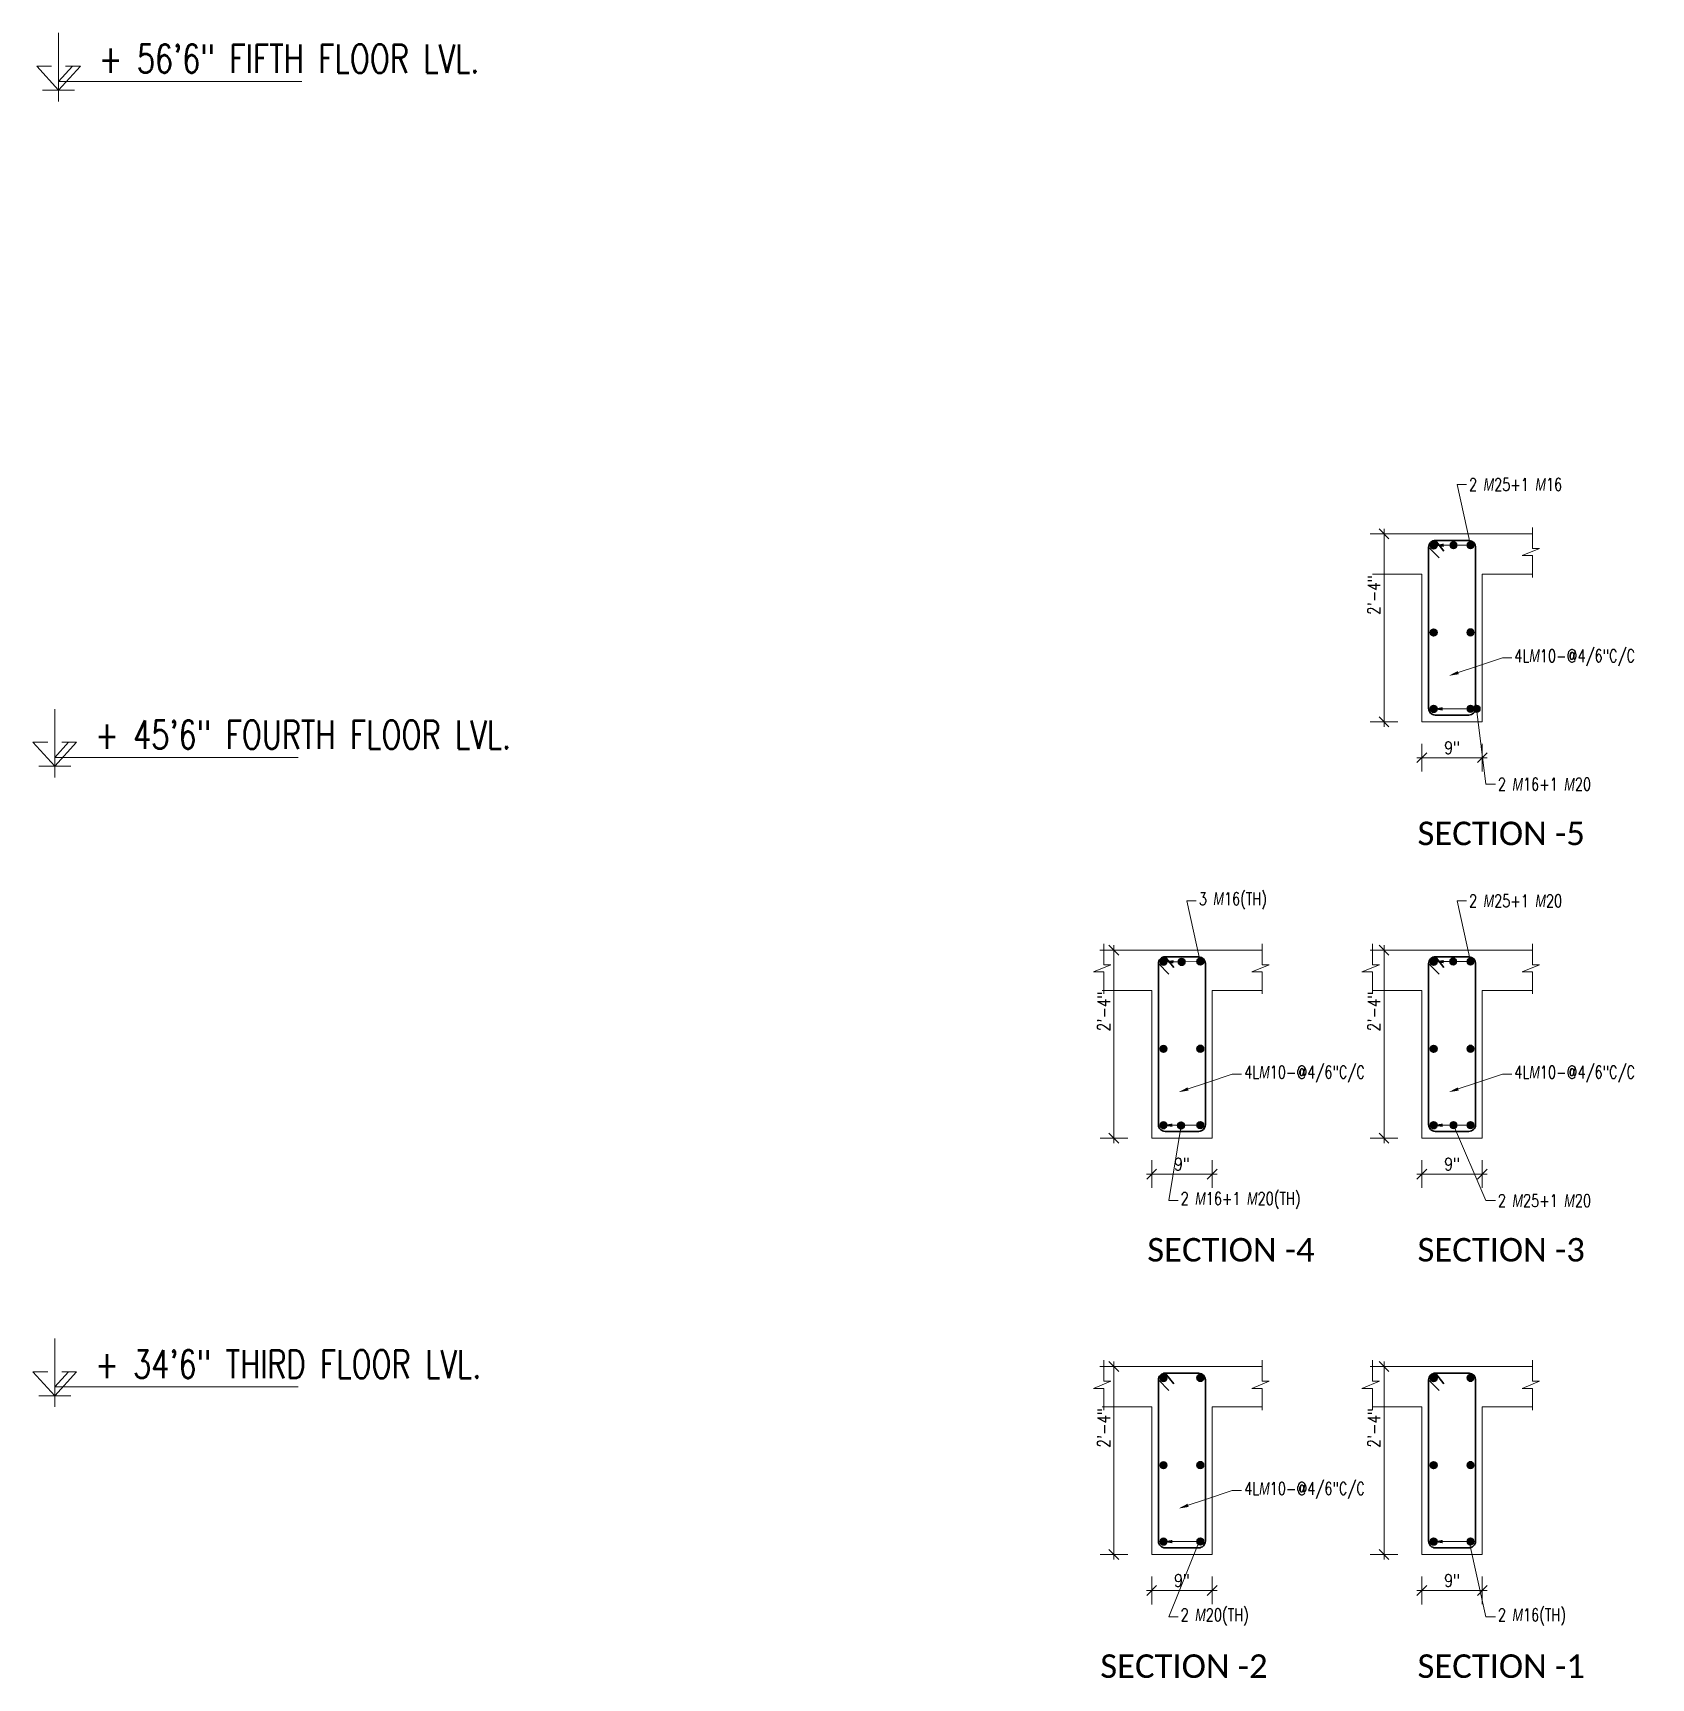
# Model space of a CAD drawing. Header units: inches. Extents: x 0 to 162649, y -36601 to -26324.
# Drawn here: x 160658.6 to 160899.6, y -34533.8 to -34288.7 of the extents above; entities that cross this region are included whole.
import ezdxf
from ezdxf import colors
from ezdxf.entities.mleader import LeaderData, LeaderLine
from ezdxf.math import Vec2, Vec3

# ---------------------------------------------------------------- set-up
doc = ezdxf.new("R2010")
doc.units = ezdxf.units.IN
doc.header["$MEASUREMENT"] = 0
for name, color, linetype, lineweight in [('Dim', 1, 'Continuous', 13), ('hatch', 252, 'Continuous', 0), ('OL_AR_Text', 140, 'Continuous', 5), ('Rein', 3, 'Continuous', 30), ('Stirrups', 191, 'Continuous', 25), ('Tag', 6, 'Continuous', 13), ('TEXT', 7, 'Continuous', 9)]:
    doc.layers.add(name, color=color, linetype=linetype, lineweight=lineweight)
doc.styles.add('1-8 Annotative Text', font='calibri.ttf', dxfattribs={"height": 0.125})
doc.styles.add('DIM', font='simplex.shx', dxfattribs={"width": 0.75})
doc.styles.add('rmtext', font='romans.shx', dxfattribs={"width": 0.8})
doc.styles.add('T', font='romans.shx', dxfattribs={"width": 0.75, "height": 3})
doc.dimstyles.new('DIM-24', dxfattribs={"dimscale": 24, "dimtxt": 0.078125, "dimasz": 0.0625, "dimexe": 0.0625, "dimexo": 0.015625, "dimgap": 0.015625, "dimtad": 1, "dimdec": 1, "dimzin": 3, "dimdsep": 46, "dimlunit": 4, "dimtxsty": 'rmtext', "dimblk": 'OBLIQUE', "dimcen": 0.09375, "dimdle": 0.03125, "dimclrd": 1, "dimclre": 1, "dimclrt": 2, "dimadec": 0, "dimazin": 0, "dimtfac": 0.75, "dimtdec": 1, "dimtix": 1, "dimtmove": 0, "dimatfit": 3, "dimfxl": 0.0625, "dimfxlon": 1, "dimfrac": 1, "dimtolj": 1, "dimtzin": 0, "dimlwd": -1, "dimlwe": 5, "dimarcsym": 0})

# ---------------------------------------------------------------- blocks, each defined once
blk = doc.blocks.new('LEVEL')
for p, q in [((0, 4.06), (0, -0.79)), ((0, 0), (-1.55, 1.71)), ((-1.55, 1.71), (-0.5, 1.71)), ((0, 0), (1.55, 1.71)), ((0, 0.63), (0.98, 1.71)), ((1.55, 1.71), (0.5, 1.71)), ((-1.13, 0), (1.13, 0)), ((0, 0.63), (17.25, 0.63))]:
    blk.add_line(p, q)
at = {"color": 2, "style": 'T'}
blk.add_attdef('LEV', (2.86, 1.24), '', height=2, dxfattribs=at)
blk = doc.blocks.new('_Oblique')
for p, q in [((-0.49, -0.49), (0.49, 0.49)), ((0, -1.37), (0, 1.38))]:
    blk.add_line(p, q)
blk = doc.blocks.new('*D521')
at = {"layer": 'Defpoints', "color": 0, "transparency": 16777216}
for p in [(160825.24, -34453.34), (160834.24, -34453.34), (160834.24, -34458.69)]:
    blk.add_point(p, dxfattribs=at)
at = {"layer": 'Dim', "color": 1, "lineweight": 5, "transparency": 16777216}
for p, q in [((160825.24, -34457.19), (160825.24, -34460.19)), ((160834.24, -34457.19), (160834.24, -34460.19))]:
    blk.add_line(p, q, dxfattribs=at)
at = {"layer": 'Dim', "color": 1, "transparency": 16777216}
blk.add_line((160824.49, -34458.69), (160834.99, -34458.69), dxfattribs=at)
at = {"layer": 'Dim', "color": 1, "transparency": 16777216, "xscale": 1.5, "yscale": 1.5, "zscale": 1.5, "rotation": 180}
blk.add_blockref('_Oblique', (160825.24, -34458.69), dxfattribs=at)
at = {"layer": 'Dim', "color": 1, "transparency": 16777216, "xscale": 1.5, "yscale": 1.5, "zscale": 1.5}
blk.add_blockref('_Oblique', (160834.24, -34458.69), dxfattribs=at)
at = {"layer": 'Dim', "color": 2, "transparency": 16777216, "insert": (160829.74, -34457.2), "char_height": 1.875, "attachment_point": 5, "style": 'rmtext'}
blk.add_mtext('\\A1;9"', dxfattribs=at)
blk = doc.blocks.new('*D522')
at = {"layer": 'Defpoints', "color": 0, "transparency": 16777216}
for p in [(160819.61, -34425.34), (160825.24, -34425.34), (160825.24, -34453.34)]:
    blk.add_point(p, dxfattribs=at)
at = {"layer": 'Dim', "color": 1, "lineweight": 5, "transparency": 16777216}
for p, q in [((160821.11, -34425.34), (160818.11, -34425.34)), ((160821.11, -34453.34), (160818.11, -34453.34))]:
    blk.add_line(p, q, dxfattribs=at)
at = {"layer": 'Dim', "color": 1, "transparency": 16777216}
blk.add_line((160819.61, -34454.09), (160819.61, -34424.59), dxfattribs=at)
at = {"layer": 'Dim', "color": 1, "transparency": 16777216, "xscale": 1.5, "yscale": 1.5, "zscale": 1.5}
for p, rotation in [((160819.61, -34425.34), 90), ((160819.61, -34453.34), 270)]:
    blk.add_blockref('_Oblique', p, dxfattribs=dict(at, rotation=rotation))
at = {"layer": 'Dim', "color": 2, "transparency": 16777216, "insert": (160818.11, -34434.47), "char_height": 1.875, "attachment_point": 5, "rotation": 90, "style": 'rmtext'}
blk.add_mtext('\\A1;2\'-4"', dxfattribs=at)
blk = doc.blocks.new('*D523')
at = {"layer": 'Defpoints', "color": 0, "transparency": 16777216}
for p in [(160865.47, -34453.34), (160874.47, -34453.34), (160874.47, -34458.69)]:
    blk.add_point(p, dxfattribs=at)
at = {"layer": 'Dim', "color": 1, "lineweight": 5, "transparency": 16777216}
for p, q in [((160865.47, -34457.19), (160865.47, -34460.19)), ((160874.47, -34457.19), (160874.47, -34460.19))]:
    blk.add_line(p, q, dxfattribs=at)
at = {"layer": 'Dim', "color": 1, "transparency": 16777216}
blk.add_line((160864.72, -34458.69), (160875.22, -34458.69), dxfattribs=at)
at = {"layer": 'Dim', "color": 1, "transparency": 16777216, "xscale": 1.5, "yscale": 1.5, "zscale": 1.5, "rotation": 180}
blk.add_blockref('_Oblique', (160865.47, -34458.69), dxfattribs=at)
at = {"layer": 'Dim', "color": 1, "transparency": 16777216, "xscale": 1.5, "yscale": 1.5, "zscale": 1.5}
blk.add_blockref('_Oblique', (160874.47, -34458.69), dxfattribs=at)
at = {"layer": 'Dim', "color": 2, "transparency": 16777216, "insert": (160869.97, -34457.2), "char_height": 1.875, "attachment_point": 5, "style": 'rmtext'}
blk.add_mtext('\\A1;9"', dxfattribs=at)
blk = doc.blocks.new('*D524')
at = {"layer": 'Defpoints', "color": 0, "transparency": 16777216}
for p in [(160859.84, -34425.34), (160865.47, -34425.34), (160865.47, -34453.34)]:
    blk.add_point(p, dxfattribs=at)
at = {"layer": 'Dim', "color": 1, "lineweight": 5, "transparency": 16777216}
for p, q in [((160861.34, -34425.34), (160858.34, -34425.34)), ((160861.34, -34453.34), (160858.34, -34453.34))]:
    blk.add_line(p, q, dxfattribs=at)
at = {"layer": 'Dim', "color": 1, "transparency": 16777216}
blk.add_line((160859.84, -34454.09), (160859.84, -34424.59), dxfattribs=at)
at = {"layer": 'Dim', "color": 1, "transparency": 16777216, "xscale": 1.5, "yscale": 1.5, "zscale": 1.5}
for p, rotation in [((160859.84, -34425.34), 90), ((160859.84, -34453.34), 270)]:
    blk.add_blockref('_Oblique', p, dxfattribs=dict(at, rotation=rotation))
at = {"layer": 'Dim', "color": 2, "transparency": 16777216, "insert": (160858.35, -34434.47), "char_height": 1.875, "attachment_point": 5, "rotation": 90, "style": 'rmtext'}
blk.add_mtext('\\A1;2\'-4"', dxfattribs=at)
blk = doc.blocks.new('*D525')
at = {"layer": 'Defpoints', "color": 0, "transparency": 16777216}
for p in [(160825.24, -34515.35), (160834.24, -34515.35), (160834.24, -34520.7)]:
    blk.add_point(p, dxfattribs=at)
at = {"layer": 'Dim', "color": 1, "transparency": 16777216}
blk.add_line((160824.49, -34520.7), (160834.99, -34520.7), dxfattribs=at)
at = {"layer": 'Dim', "color": 1, "lineweight": 5, "transparency": 16777216}
for p, q in [((160825.24, -34519.2), (160825.24, -34522.2)), ((160834.24, -34519.2), (160834.24, -34522.2))]:
    blk.add_line(p, q, dxfattribs=at)
at = {"layer": 'Dim', "color": 1, "transparency": 16777216, "xscale": 1.5, "yscale": 1.5, "zscale": 1.5, "rotation": 180}
blk.add_blockref('_Oblique', (160825.24, -34520.7), dxfattribs=at)
at = {"layer": 'Dim', "color": 1, "transparency": 16777216, "xscale": 1.5, "yscale": 1.5, "zscale": 1.5}
blk.add_blockref('_Oblique', (160834.24, -34520.7), dxfattribs=at)
at = {"layer": 'Dim', "color": 2, "transparency": 16777216, "insert": (160829.74, -34519.21), "char_height": 1.875, "attachment_point": 5, "style": 'rmtext'}
blk.add_mtext('\\A1;9"', dxfattribs=at)
blk = doc.blocks.new('*D526')
at = {"layer": 'Defpoints', "color": 0, "transparency": 16777216}
for p in [(160819.61, -34487.35), (160825.24, -34487.35), (160825.24, -34515.35)]:
    blk.add_point(p, dxfattribs=at)
at = {"layer": 'Dim', "color": 1, "transparency": 16777216}
blk.add_line((160819.61, -34516.1), (160819.61, -34486.6), dxfattribs=at)
at = {"layer": 'Dim', "color": 1, "lineweight": 5, "transparency": 16777216}
for p, q in [((160821.11, -34487.35), (160818.11, -34487.35)), ((160821.11, -34515.35), (160818.11, -34515.35))]:
    blk.add_line(p, q, dxfattribs=at)
at = {"layer": 'Dim', "color": 1, "transparency": 16777216, "xscale": 1.5, "yscale": 1.5, "zscale": 1.5}
for p, rotation in [((160819.61, -34487.35), 90), ((160819.61, -34515.35), 270)]:
    blk.add_blockref('_Oblique', p, dxfattribs=dict(at, rotation=rotation))
at = {"layer": 'Dim', "color": 2, "transparency": 16777216, "insert": (160818.11, -34496.48), "char_height": 1.875, "attachment_point": 5, "rotation": 90, "style": 'rmtext'}
blk.add_mtext('\\A1;2\'-4"', dxfattribs=at)
blk = doc.blocks.new('*D527')
at = {"layer": 'Defpoints', "color": 0, "transparency": 16777216}
for p in [(160865.47, -34515.35), (160874.47, -34515.35), (160874.47, -34520.7)]:
    blk.add_point(p, dxfattribs=at)
at = {"layer": 'Dim', "color": 1, "transparency": 16777216}
blk.add_line((160864.72, -34520.7), (160875.22, -34520.7), dxfattribs=at)
at = {"layer": 'Dim', "color": 1, "lineweight": 5, "transparency": 16777216}
for p, q in [((160865.47, -34519.2), (160865.47, -34522.2)), ((160874.47, -34519.2), (160874.47, -34522.2))]:
    blk.add_line(p, q, dxfattribs=at)
at = {"layer": 'Dim', "color": 1, "transparency": 16777216, "xscale": 1.5, "yscale": 1.5, "zscale": 1.5, "rotation": 180}
blk.add_blockref('_Oblique', (160865.47, -34520.7), dxfattribs=at)
at = {"layer": 'Dim', "color": 1, "transparency": 16777216, "xscale": 1.5, "yscale": 1.5, "zscale": 1.5}
blk.add_blockref('_Oblique', (160874.47, -34520.7), dxfattribs=at)
at = {"layer": 'Dim', "color": 2, "transparency": 16777216, "insert": (160869.97, -34519.21), "char_height": 1.875, "attachment_point": 5, "style": 'rmtext'}
blk.add_mtext('\\A1;9"', dxfattribs=at)
blk = doc.blocks.new('*D528')
at = {"layer": 'Defpoints', "color": 0, "transparency": 16777216}
for p in [(160859.84, -34487.35), (160865.47, -34487.35), (160865.47, -34515.35)]:
    blk.add_point(p, dxfattribs=at)
at = {"layer": 'Dim', "color": 1, "transparency": 16777216}
blk.add_line((160859.84, -34516.1), (160859.84, -34486.6), dxfattribs=at)
at = {"layer": 'Dim', "color": 1, "lineweight": 5, "transparency": 16777216}
for p, q in [((160861.34, -34487.35), (160858.34, -34487.35)), ((160861.34, -34515.35), (160858.34, -34515.35))]:
    blk.add_line(p, q, dxfattribs=at)
at = {"layer": 'Dim', "color": 1, "transparency": 16777216, "xscale": 1.5, "yscale": 1.5, "zscale": 1.5}
for p, rotation in [((160859.84, -34487.35), 90), ((160859.84, -34515.35), 270)]:
    blk.add_blockref('_Oblique', p, dxfattribs=dict(at, rotation=rotation))
at = {"layer": 'Dim', "color": 2, "transparency": 16777216, "insert": (160858.35, -34496.48), "char_height": 1.875, "attachment_point": 5, "rotation": 90, "style": 'rmtext'}
blk.add_mtext('\\A1;2\'-4"', dxfattribs=at)
blk = doc.blocks.new('*D529')
at = {"layer": 'Defpoints', "color": 0, "transparency": 16777216}
for p in [(160865.47, -34391.33), (160874.47, -34391.33), (160874.47, -34396.68)]:
    blk.add_point(p, dxfattribs=at)
at = {"layer": 'Dim', "color": 1, "lineweight": 5, "transparency": 16777216}
for p, q in [((160865.47, -34395.18), (160865.47, -34398.18)), ((160874.47, -34395.18), (160874.47, -34398.18))]:
    blk.add_line(p, q, dxfattribs=at)
at = {"layer": 'Dim', "color": 1, "transparency": 16777216}
blk.add_line((160864.72, -34396.68), (160875.22, -34396.68), dxfattribs=at)
at = {"layer": 'Dim', "color": 1, "transparency": 16777216, "xscale": 1.5, "yscale": 1.5, "zscale": 1.5, "rotation": 180}
blk.add_blockref('_Oblique', (160865.47, -34396.68), dxfattribs=at)
at = {"layer": 'Dim', "color": 1, "transparency": 16777216, "xscale": 1.5, "yscale": 1.5, "zscale": 1.5}
blk.add_blockref('_Oblique', (160874.47, -34396.68), dxfattribs=at)
at = {"layer": 'Dim', "color": 2, "transparency": 16777216, "insert": (160869.97, -34395.19), "char_height": 1.875, "attachment_point": 5, "style": 'rmtext'}
blk.add_mtext('\\A1;9"', dxfattribs=at)
blk = doc.blocks.new('*D530')
at = {"layer": 'Defpoints', "color": 0, "transparency": 16777216}
for p in [(160859.84, -34363.33), (160865.47, -34363.33), (160865.47, -34391.33)]:
    blk.add_point(p, dxfattribs=at)
at = {"layer": 'Dim', "color": 1, "lineweight": 5, "transparency": 16777216}
for p, q in [((160861.34, -34363.33), (160858.34, -34363.33)), ((160861.34, -34391.33), (160858.34, -34391.33))]:
    blk.add_line(p, q, dxfattribs=at)
at = {"layer": 'Dim', "color": 1, "transparency": 16777216}
blk.add_line((160859.84, -34392.08), (160859.84, -34362.58), dxfattribs=at)
at = {"layer": 'Dim', "color": 1, "transparency": 16777216, "xscale": 1.5, "yscale": 1.5, "zscale": 1.5}
for p, rotation in [((160859.84, -34363.33), 90), ((160859.84, -34391.33), 270)]:
    blk.add_blockref('_Oblique', p, dxfattribs=dict(at, rotation=rotation))
at = {"layer": 'Dim', "color": 2, "transparency": 16777216, "insert": (160858.35, -34372.46), "char_height": 1.875, "attachment_point": 5, "rotation": 90, "style": 'rmtext'}
blk.add_mtext('\\A1;2\'-4"', dxfattribs=at)

msp = doc.modelspace()

# ---------------------------------------------------------------- hatches: boundary and pattern name
at = {"layer": 'Rein'}
h = msp.add_hatch(color=256, dxfattribs=at)
h.dxf.hatch_style = 1
h.paths.add_polyline_path([(160867.73, -34365.05, 1), (160866.73, -34365.05, 1)])
h = msp.add_hatch(color=256, dxfattribs=at)
h.dxf.hatch_style = 1
h.paths.add_polyline_path([(160870.68, -34365.03, 1), (160869.68, -34365.03, 1)])
h = msp.add_hatch(color=256, dxfattribs=at)
h.dxf.hatch_style = 1
h.paths.add_polyline_path([(160873.22, -34365.03, 1), (160872.22, -34365.03, 1)])
h = msp.add_hatch(color=256, dxfattribs=at)
h.dxf.hatch_style = 1
h.paths.add_polyline_path([(160867.73, -34378.04, 1), (160866.73, -34378.04, 1)])
h = msp.add_hatch(color=256, dxfattribs=at)
h.dxf.hatch_style = 1
h.paths.add_polyline_path([(160873.22, -34378.01, 1), (160872.22, -34378.01, 1)])
h = msp.add_hatch(color=256, dxfattribs=at)
h.dxf.hatch_style = 1
h.paths.add_polyline_path([(160867.73, -34389.41, 1), (160866.73, -34389.41, 1)])
h = msp.add_hatch(color=256, dxfattribs=at)
h.dxf.hatch_style = 1
h.paths.add_polyline_path([(160873.22, -34389.39, 1), (160872.22, -34389.39, 1)])
h = msp.add_hatch(color=256, dxfattribs=at)
h.dxf.hatch_style = 1
h.paths.add_polyline_path([(160874.13, -34389.39, 1), (160873.13, -34389.39, 1)])
h = msp.add_hatch(color=256, dxfattribs=at)
h.dxf.hatch_style = 1
h.paths.add_polyline_path([(160827.49, -34427.06, 1), (160826.49, -34427.06, 1)])
h = msp.add_hatch(color=256, dxfattribs=at)
h.dxf.hatch_style = 1
h.paths.add_polyline_path([(160830.2, -34427.09, 1), (160829.2, -34427.09, 1)])
h = msp.add_hatch(color=256, dxfattribs=at)
h.dxf.hatch_style = 1
h.paths.add_polyline_path([(160832.98, -34427.04, 1), (160831.98, -34427.04, 1)])
h = msp.add_hatch(color=256, dxfattribs=at)
h.dxf.hatch_style = 1
h.paths.add_polyline_path([(160867.73, -34427.06, 1), (160866.73, -34427.06, 1)])
h = msp.add_hatch(color=256, dxfattribs=at)
h.dxf.hatch_style = 1
h.paths.add_polyline_path([(160870.64, -34427.04, 1), (160869.64, -34427.04, 1)])
h = msp.add_hatch(color=256, dxfattribs=at)
h.dxf.hatch_style = 1
h.paths.add_polyline_path([(160873.22, -34427.04, 1), (160872.22, -34427.04, 1)])
h = msp.add_hatch(color=256, dxfattribs=at)
h.dxf.hatch_style = 1
h.paths.add_polyline_path([(160827.49, -34440.04, 1), (160826.49, -34440.04, 1)])
h = msp.add_hatch(color=256, dxfattribs=at)
h.dxf.hatch_style = 1
h.paths.add_polyline_path([(160832.98, -34440.02, 1), (160831.98, -34440.02, 1)])
h = msp.add_hatch(color=256, dxfattribs=at)
h.dxf.hatch_style = 1
h.paths.add_polyline_path([(160867.73, -34440.04, 1), (160866.73, -34440.04, 1)])
h = msp.add_hatch(color=256, dxfattribs=at)
h.dxf.hatch_style = 1
h.paths.add_polyline_path([(160873.22, -34440.02, 1), (160872.22, -34440.02, 1)])
h = msp.add_hatch(color=256, dxfattribs=at)
h.dxf.hatch_style = 1
h.paths.add_polyline_path([(160827.49, -34451.42, 1), (160826.49, -34451.42, 1)])
h = msp.add_hatch(color=256, dxfattribs=at)
h.dxf.hatch_style = 1
h.paths.add_polyline_path([(160830.11, -34451.45, 1), (160829.11, -34451.45, 1)])
h = msp.add_hatch(color=256, dxfattribs=at)
h.dxf.hatch_style = 1
h.paths.add_polyline_path([(160832.98, -34451.4, 1), (160831.98, -34451.4, 1)])
h = msp.add_hatch(color=256, dxfattribs=at)
h.dxf.hatch_style = 1
h.paths.add_polyline_path([(160867.73, -34451.42, 1), (160866.73, -34451.42, 1)])
h = msp.add_hatch(color=256, dxfattribs=at)
h.dxf.hatch_style = 1
h.paths.add_polyline_path([(160870.69, -34451.4, 1), (160869.69, -34451.4, 1)])
h = msp.add_hatch(color=256, dxfattribs=at)
h.dxf.hatch_style = 1
h.paths.add_polyline_path([(160873.22, -34451.4, 1), (160872.22, -34451.4, 1)])
h = msp.add_hatch(color=256, dxfattribs=at)
h.dxf.hatch_style = 1
h.paths.add_polyline_path([(160827.49, -34489.07, 1), (160826.49, -34489.07, 1)])
h = msp.add_hatch(color=256, dxfattribs=at)
h.dxf.hatch_style = 1
h.paths.add_polyline_path([(160832.98, -34489.05, 1), (160831.98, -34489.05, 1)])
h = msp.add_hatch(color=256, dxfattribs=at)
h.dxf.hatch_style = 1
h.paths.add_polyline_path([(160867.73, -34489.07, 1), (160866.73, -34489.07, 1)])
h = msp.add_hatch(color=256, dxfattribs=at)
h.dxf.hatch_style = 1
h.paths.add_polyline_path([(160873.22, -34489.05, 1), (160872.22, -34489.05, 1)])
h = msp.add_hatch(color=256, dxfattribs=at)
h.dxf.hatch_style = 1
h.paths.add_polyline_path([(160827.49, -34502.05, 1), (160826.49, -34502.05, 1)])
h = msp.add_hatch(color=256, dxfattribs=at)
h.dxf.hatch_style = 1
h.paths.add_polyline_path([(160832.98, -34502.03, 1), (160831.98, -34502.03, 1)])
h = msp.add_hatch(color=256, dxfattribs=at)
h.dxf.hatch_style = 1
h.paths.add_polyline_path([(160867.73, -34502.05, 1), (160866.73, -34502.05, 1)])
h = msp.add_hatch(color=256, dxfattribs=at)
h.dxf.hatch_style = 1
h.paths.add_polyline_path([(160873.22, -34502.03, 1), (160872.22, -34502.03, 1)])
h = msp.add_hatch(color=256, dxfattribs=at)
h.dxf.hatch_style = 1
h.paths.add_polyline_path([(160827.49, -34513.43, 1), (160826.49, -34513.43, 1)])
h = msp.add_hatch(color=256, dxfattribs=at)
h.dxf.hatch_style = 1
h.paths.add_polyline_path([(160832.98, -34513.41, 1), (160831.98, -34513.41, 1)])
h = msp.add_hatch(color=256, dxfattribs=at)
h.dxf.hatch_style = 1
h.paths.add_polyline_path([(160867.73, -34513.43, 1), (160866.73, -34513.43, 1)])
h = msp.add_hatch(color=256, dxfattribs=at)
h.dxf.hatch_style = 1
h.paths.add_polyline_path([(160873.22, -34513.41, 1), (160872.22, -34513.41, 1)])

# ---------------------------------------------------------------- linework, layer by layer
at = {"layer": 'hatch'}
for p, q in [((160858.1, -34363.33), (160881.94, -34363.33)), ((160881.94, -34362.39), (160881.94, -34365.52)), ((160883, -34365.52), (160880.4, -34366.58)), ((160880.4, -34366.58), (160881.94, -34366.58)), ((160881.94, -34365.52), (160883, -34365.52)), ((160881.94, -34366.58), (160881.94, -34369.82)), ((160858.1, -34369.33), (160865.47, -34369.33)), ((160865.47, -34369.33), (160865.47, -34391.33)), ((160874.47, -34369.33), (160874.47, -34391.33)), ((160874.47, -34369.33), (160881.94, -34369.33)), ((160865.47, -34391.33), (160874.47, -34391.33)), ((160817.86, -34425.34), (160841.71, -34425.34)), ((160818.11, -34424.4), (160818.11, -34427.53)), ((160841.71, -34424.4), (160841.71, -34427.53)), ((160858.1, -34424.4), (160858.1, -34427.53)), ((160858.1, -34425.34), (160881.94, -34425.34)), ((160881.94, -34424.4), (160881.94, -34427.53)), ((160819.16, -34427.53), (160816.56, -34428.59)), ((160819.16, -34427.53), (160816.56, -34428.59)), ((160818.11, -34427.53), (160819.16, -34427.53)), ((160842.76, -34427.53), (160840.16, -34428.59)), ((160841.71, -34427.53), (160842.76, -34427.53)), ((160859.15, -34427.53), (160856.55, -34428.59)), ((160859.15, -34427.53), (160856.55, -34428.59)), ((160858.1, -34427.53), (160859.15, -34427.53)), ((160883, -34427.53), (160880.4, -34428.59)), ((160881.94, -34427.53), (160883, -34427.53)), ((160816.56, -34428.59), (160818.11, -34428.59)), ((160818.11, -34428.59), (160818.11, -34431.83)), ((160840.16, -34428.59), (160841.71, -34428.59)), ((160841.71, -34428.59), (160841.71, -34431.83)), ((160856.55, -34428.59), (160858.1, -34428.59)), ((160858.1, -34428.59), (160858.1, -34431.83)), ((160880.4, -34428.59), (160881.94, -34428.59)), ((160881.94, -34428.59), (160881.94, -34431.83)), ((160817.86, -34431.34), (160825.24, -34431.34)), ((160825.24, -34431.34), (160825.24, -34453.34)), ((160834.24, -34431.34), (160834.24, -34453.34)), ((160834.24, -34431.34), (160841.71, -34431.34)), ((160858.1, -34431.34), (160865.47, -34431.34)), ((160865.47, -34431.34), (160865.47, -34453.34)), ((160874.47, -34431.34), (160874.47, -34453.34)), ((160874.47, -34431.34), (160881.94, -34431.34)), ((160825.24, -34453.34), (160834.24, -34453.34)), ((160865.47, -34453.34), (160874.47, -34453.34)), ((160818.11, -34486.41), (160818.11, -34489.53)), ((160841.71, -34486.41), (160841.71, -34489.53)), ((160858.1, -34486.41), (160858.1, -34489.53)), ((160881.94, -34486.41), (160881.94, -34489.53)), ((160817.86, -34487.35), (160841.71, -34487.35)), ((160858.1, -34487.35), (160881.94, -34487.35)), ((160819.16, -34489.53), (160816.56, -34490.6)), ((160819.16, -34489.53), (160816.56, -34490.6)), ((160816.56, -34490.6), (160818.11, -34490.6)), ((160818.11, -34489.53), (160819.16, -34489.53)), ((160818.11, -34490.6), (160818.11, -34493.84)), ((160842.76, -34489.53), (160840.16, -34490.6)), ((160840.16, -34490.6), (160841.71, -34490.6)), ((160841.71, -34489.53), (160842.76, -34489.53)), ((160841.71, -34490.6), (160841.71, -34493.84)), ((160859.15, -34489.53), (160856.55, -34490.6)), ((160859.15, -34489.53), (160856.55, -34490.6)), ((160856.55, -34490.6), (160858.1, -34490.6)), ((160858.1, -34489.53), (160859.15, -34489.53)), ((160858.1, -34490.6), (160858.1, -34493.84)), ((160883, -34489.53), (160880.4, -34490.6)), ((160880.4, -34490.6), (160881.94, -34490.6)), ((160881.94, -34489.53), (160883, -34489.53)), ((160881.94, -34490.6), (160881.94, -34493.84)), ((160817.86, -34493.35), (160825.24, -34493.35)), ((160825.24, -34493.35), (160825.24, -34515.35)), ((160834.24, -34493.35), (160834.24, -34515.35)), ((160834.24, -34493.35), (160841.71, -34493.35)), ((160858.1, -34493.35), (160865.47, -34493.35)), ((160865.47, -34493.35), (160865.47, -34515.35)), ((160874.47, -34493.35), (160874.47, -34515.35)), ((160874.47, -34493.35), (160881.94, -34493.35)), ((160825.24, -34515.35), (160834.24, -34515.35)), ((160865.47, -34515.35), (160874.47, -34515.35))]:
    msp.add_line(p, q, dxfattribs=at)
at = {"layer": 'Rein'}
for centre in [(160867.23, -34365.05), (160870.18, -34365.03), (160872.72, -34365.03), (160867.23, -34378.04), (160872.72, -34378.01), (160867.23, -34389.41), (160872.72, -34389.39), (160873.63, -34389.39), (160826.99, -34427.06), (160829.7, -34427.09), (160832.48, -34427.04), (160867.23, -34427.06), (160870.14, -34427.04), (160872.72, -34427.04), (160826.99, -34440.04), (160832.48, -34440.02), (160867.23, -34440.04), (160872.72, -34440.02), (160826.99, -34451.42), (160829.61, -34451.45), (160832.48, -34451.4), (160867.23, -34451.42), (160870.19, -34451.4), (160872.72, -34451.4), (160826.99, -34489.07), (160832.48, -34489.05), (160867.23, -34489.07), (160872.72, -34489.05), (160826.99, -34502.05), (160832.48, -34502.03), (160867.23, -34502.05), (160872.72, -34502.03), (160826.99, -34513.43), (160832.48, -34513.41), (160867.23, -34513.43), (160872.72, -34513.41)]:
    msp.add_circle(centre, 0.5, dxfattribs=at)
at = {"layer": 'Stirrups', "lineweight": 30}
for p, q in [((160867.51, -34364.33), (160868.77, -34365.9)), ((160866.47, -34365.33), (160868.05, -34366.89)), ((160826.24, -34427.34), (160827.81, -34428.9)), ((160827.27, -34426.34), (160828.54, -34427.91)), ((160866.47, -34427.34), (160868.05, -34428.9)), ((160867.51, -34426.34), (160868.77, -34427.91)), ((160826.24, -34489.35), (160827.81, -34490.91)), ((160827.27, -34488.35), (160828.54, -34489.92)), ((160866.47, -34489.35), (160868.05, -34490.91)), ((160867.51, -34488.35), (160868.77, -34489.92))]:
    msp.add_line(p, q, dxfattribs=at)
for points in [[(160867.47, -34390.33), (160872.47, -34390.33, 0.414214), (160873.47, -34389.33), (160873.47, -34365.33, 0.404381), (160872.51, -34364.33), (160867.51, -34364.33, 0.424115), (160866.47, -34365.33), (160866.47, -34389.33, 0.414214)], [(160827.24, -34452.34), (160832.24, -34452.34, 0.414214), (160833.24, -34451.34), (160833.24, -34427.34, 0.404381), (160832.27, -34426.34), (160827.27, -34426.34, 0.424115), (160826.24, -34427.34), (160826.24, -34451.34, 0.414214)], [(160867.47, -34452.34), (160872.47, -34452.34, 0.414214), (160873.47, -34451.34), (160873.47, -34427.34, 0.404381), (160872.51, -34426.34), (160867.51, -34426.34, 0.424115), (160866.47, -34427.34), (160866.47, -34451.34, 0.414214)], [(160827.24, -34514.35), (160832.24, -34514.35, 0.414214), (160833.24, -34513.35), (160833.24, -34489.35, 0.404381), (160832.27, -34488.35), (160827.27, -34488.35, 0.424115), (160826.24, -34489.35), (160826.24, -34513.35, 0.414214)], [(160867.47, -34514.35), (160872.47, -34514.35, 0.414214), (160873.47, -34513.35), (160873.47, -34489.35, 0.404381), (160872.51, -34488.35), (160867.51, -34488.35, 0.424115), (160866.47, -34489.35), (160866.47, -34513.35, 0.414214)]]:
    msp.add_lwpolyline(points, format="xyb", close=True, dxfattribs=at)

# ---------------------------------------------------------------- block references
at = {"layer": 'Tag'}
ref = msp.add_blockref('LEVEL', (160662.46, -34297.27), dxfattribs=dict(at, xscale=2.1, yscale=2.1, zscale=2.1))
ref.add_attrib('LEV', '+ 56\'6" FIFTH FLOOR LVL.', (160668.45, -34294.66), dxfattribs={"layer": '0', "color": 2, "height": 4.2, "style": 'T', "width": 0.75})
ref = msp.add_blockref('LEVEL', (160661.9, -34397.96), dxfattribs=dict(at, xscale=2.1, yscale=2.1, zscale=2.1))
ref.add_attrib('LEV', '+ 45\'6" FOURTH FLOOR LVL.', (160667.9, -34395.35), dxfattribs={"layer": '0', "color": 2, "height": 4.2, "style": 'T', "width": 0.75})
ref = msp.add_blockref('LEVEL', (160661.9, -34491.71), dxfattribs=dict(at, xscale=2.1, yscale=2.1, zscale=2.1))
ref.add_attrib('LEV', '+ 34\'6" THIRD FLOOR LVL.', (160667.9, -34489.1), dxfattribs={"layer": '0', "color": 2, "height": 4.2, "style": 'T', "width": 0.75})

# ---------------------------------------------------------------- texts
at = {"layer": 'OL_AR_Text', "char_height": 3.5, "width": 2.6734445e-317, "attachment_point": 1, "style": '1-8 Annotative Text'}
for s, insert in [('SECTION -5', (160864.83, -34406.2)), ('SECTION -4', (160824.59, -34468.21)), ('SECTION -3', (160864.83, -34468.21)), ('SECTION -2', (160817.59, -34530.22)), ('SECTION -1', (160864.83, -34530.22))]:
    msp.add_mtext(s, dxfattribs=dict(at, insert=insert))

# ---------------------------------------------------------------- dimensions: what is measured, and where the dimension line sits
at = {"layer": 'Dim'}
for base, p1, p2, picture, middle in [((160859.84, -34363.33), (160865.47, -34391.33), (160865.47, -34363.33), '*D530', (160859.84, -34372.46)), ((160819.61, -34425.34), (160825.24, -34453.34), (160825.24, -34425.34), '*D522', (160819.61, -34434.47)), ((160859.84, -34425.34), (160865.47, -34453.34), (160865.47, -34425.34), '*D524', (160859.84, -34434.47)), ((160819.61, -34487.35), (160825.24, -34515.35), (160825.24, -34487.35), '*D526', (160819.61, -34496.48)), ((160859.84, -34487.35), (160865.47, -34515.35), (160865.47, -34487.35), '*D528', (160859.84, -34496.48))]:
    dim = msp.add_linear_dim(base=base, p1=p1, p2=p2, angle=90, dimstyle='DIM-24', dxfattribs=at)
    dim.commit()
    dim.dimension.update_dxf_attribs({"geometry": picture, "text_midpoint": middle, "dimtype": 160})
for base, p1, p2, picture, middle in [((160874.47, -34396.68), (160865.47, -34391.33), (160874.47, -34391.33), '*D529', (160869.97, -34395.19)), ((160834.24, -34458.69), (160825.24, -34453.34), (160834.24, -34453.34), '*D521', (160829.74, -34457.2)), ((160874.47, -34458.69), (160865.47, -34453.34), (160874.47, -34453.34), '*D523', (160869.97, -34457.2)), ((160834.24, -34520.7), (160825.24, -34515.35), (160834.24, -34515.35), '*D525', (160829.74, -34519.21)), ((160874.47, -34520.7), (160865.47, -34515.35), (160874.47, -34515.35), '*D527', (160869.97, -34519.21))]:
    dim = msp.add_linear_dim(base=base, p1=p1, p2=p2, dimstyle='DIM-24', dxfattribs=at)
    dim.commit()
    dim.dimension.update_dxf_attribs({"geometry": picture, "text_midpoint": middle})

# ---------------------------------------------------------------- leaders
at = {"layer": 'TEXT'}
ml = msp.add_multileader_mtext('Standard', dxfattribs=at)
ml.set_content('2 {\\Fgothici|c0;M}25+1 {\\Fgothici|c0;M}16 ', color=256, style='DIM')
ml.set_leader_properties(color=1, linetype='ByLayer', lineweight=9)
ml.build(insert=Vec2(0, 0))
ml.multileader.update_dxf_attribs({"text_right_attachment_type": 2, "dogleg_length": 0.25, "arrow_head_size": 1.5, "scale": 32})
ctx = ml.context
ctx.base_point, ctx.scale, ctx.char_height, ctx.arrow_head_size, ctx.landing_gap_size, ctx.plane_origin = Vec3(160872.12, -34355.99), 32, 1.875, 1.5, 0.375, Vec3(160890.22, -34364.09)
ctx.right_attachment = 2
notes = []
notes.append((ctx, [(0, (1, 1, 0), (160870.72, -34355.99), (1, 0), 1.4, [(3, [(160867.23, -34365.05), (160870.18, -34365.03), (160870.18, -34365.03), (160872.72, -34365.03)], 0, [])])]))
ctx.mtext.insert, ctx.mtext.flow_direction = Vec3(160872.5, -34355.05), 5
ml = msp.add_multileader_mtext('Standard', dxfattribs=at)
ml.set_content('4L{\\Fgothici|c0;M}10-@4/6"C/C ', color=256, style='DIM')
ml.set_leader_properties(color=1, linetype='ByLayer', lineweight=9)
ml.build(insert=Vec2(0, 0))
ml.multileader.update_dxf_attribs({"text_right_attachment_type": 2, "dogleg_length": 0.25, "arrow_head_size": 1.5, "scale": 32})
ctx = ml.context
ctx.base_point, ctx.scale, ctx.char_height, ctx.arrow_head_size, ctx.landing_gap_size, ctx.plane_origin = Vec3(160878.88, -34381.81), 32, 1.875, 1.5, 0.375, Vec3(160896.41, -34391.57)
ctx.right_attachment = 2
notes.append((ctx, [(0, (1, 1, 0), (160877.47, -34381.81), (1, 0), 1.4, [(1, [(160869.47, -34384.48), (160873.47, -34383.15)], 0, [])])]))
ctx.mtext.insert, ctx.mtext.flow_direction = Vec3(160879.25, -34380.56), 5
ml = msp.add_multileader_mtext('Standard', dxfattribs=at)
ml.set_content('2 {\\Fgothici|c0;M}16+1 {\\Fgothici|c0;M}20 ', color=256, style='DIM')
ml.set_leader_properties(color=1, linetype='ByLayer', lineweight=9)
ml.build(insert=Vec2(0, 0))
ml.multileader.update_dxf_attribs({"text_right_attachment_type": 2, "dogleg_length": 0.25, "arrow_head_size": 1.5, "scale": 32})
ctx = ml.context
ctx.base_point, ctx.scale, ctx.char_height, ctx.arrow_head_size, ctx.landing_gap_size, ctx.plane_origin = Vec3(160876.42, -34400.63), 32, 1.875, 1.5, 0.375, Vec3(160888.08, -34390.59)
ctx.right_attachment = 2
notes.append((ctx, [(0, (1, 1, 0), (160875.02, -34400.63), (1, 0), 1.4, [(2, [(160867.05, -34389.41), (160872.54, -34389.39), (160873.63, -34389.39), (160873.63, -34389.39)], 0, [])])]))
ctx.mtext.insert, ctx.mtext.flow_direction = Vec3(160876.8, -34399.7), 5
ml = msp.add_multileader_mtext('Standard', dxfattribs=at)
ml.set_content('3 {\\Fgothici|c0;M}16(TH) ', color=256, style='DIM')
ml.set_leader_properties(color=1, linetype='ByLayer', lineweight=9)
ml.build(insert=Vec2(0, 0))
ml.multileader.update_dxf_attribs({"text_right_attachment_type": 2, "dogleg_length": 0.25, "arrow_head_size": 1.5, "scale": 32})
ctx = ml.context
ctx.base_point, ctx.scale, ctx.char_height, ctx.arrow_head_size, ctx.landing_gap_size, ctx.plane_origin = Vec3(160831.88, -34418), 32, 1.875, 1.5, 0.375, Vec3(160842.99, -34426.1)
ctx.right_attachment = 2
notes.append((ctx, [(0, (1, 1, 0), (160830.48, -34418), (1, 0), 1.4, [(3, [(160826.99, -34427.06), (160829.48, -34427.09), (160829.48, -34427.09), (160832.48, -34427.04)], 0, [])])]))
ctx.mtext.insert, ctx.mtext.flow_direction = Vec3(160832.26, -34416.75), 5
ml = msp.add_multileader_mtext('Standard', dxfattribs=at)
ml.set_content('2 {\\Fgothici|c0;M}25+1 {\\Fgothici|c0;M}20 ', color=256, style='DIM')
ml.set_leader_properties(color=1, linetype='ByLayer', lineweight=9)
ml.build(insert=Vec2(0, 0))
ml.multileader.update_dxf_attribs({"text_right_attachment_type": 2, "dogleg_length": 0.25, "arrow_head_size": 1.5, "scale": 32})
ctx = ml.context
ctx.base_point, ctx.scale, ctx.char_height, ctx.arrow_head_size, ctx.landing_gap_size, ctx.plane_origin = Vec3(160872.12, -34418), 32, 1.875, 1.5, 0.375, Vec3(160890.22, -34426.1)
ctx.right_attachment = 2
notes.append((ctx, [(0, (1, 1, 0), (160870.72, -34418), (1, 0), 1.4, [(3, [(160867.23, -34427.06), (160870, -34427.04), (160870, -34427.04), (160872.72, -34427.04)], 0, [])])]))
ctx.mtext.insert, ctx.mtext.flow_direction = Vec3(160872.5, -34417.06), 5
ml = msp.add_multileader_mtext('Standard', dxfattribs=at)
ml.set_content('4L{\\Fgothici|c0;M}10-@4/6"C/C ', color=256, style='DIM')
ml.set_leader_properties(color=1, linetype='ByLayer', lineweight=9)
ml.build(insert=Vec2(0, 0))
ml.multileader.update_dxf_attribs({"text_right_attachment_type": 2, "dogleg_length": 0.25, "arrow_head_size": 1.5, "scale": 32})
ctx = ml.context
ctx.base_point, ctx.scale, ctx.char_height, ctx.arrow_head_size, ctx.landing_gap_size, ctx.plane_origin = Vec3(160838.64, -34443.82), 32, 1.875, 1.5, 0.375, Vec3(160849.18, -34453.58)
ctx.right_attachment = 2
notes.append((ctx, [(0, (1, 1, 0), (160837.24, -34443.82), (1, 0), 1.4, [(1, [(160829.24, -34446.49), (160833.24, -34445.15)], 0, [])])]))
ctx.mtext.insert, ctx.mtext.flow_direction = Vec3(160839.02, -34442.57), 5
ml = msp.add_multileader_mtext('Standard', dxfattribs=at)
ml.set_content('4L{\\Fgothici|c0;M}10-@4/6"C/C ', color=256, style='DIM')
ml.set_leader_properties(color=1, linetype='ByLayer', lineweight=9)
ml.build(insert=Vec2(0, 0))
ml.multileader.update_dxf_attribs({"text_right_attachment_type": 2, "dogleg_length": 0.25, "arrow_head_size": 1.5, "scale": 32})
ctx = ml.context
ctx.base_point, ctx.scale, ctx.char_height, ctx.arrow_head_size, ctx.landing_gap_size, ctx.plane_origin = Vec3(160878.88, -34443.82), 32, 1.875, 1.5, 0.375, Vec3(160896.41, -34453.58)
ctx.right_attachment = 2
notes.append((ctx, [(0, (1, 1, 0), (160877.47, -34443.82), (1, 0), 1.4, [(1, [(160869.47, -34446.49), (160873.47, -34445.15)], 0, [])])]))
ctx.mtext.insert, ctx.mtext.flow_direction = Vec3(160879.25, -34442.57), 5
ml = msp.add_multileader_mtext('Standard', dxfattribs=at)
ml.set_content('2 {\\Fgothici|c0;M}16+1 {\\Fgothici|c0;M}20(TH) ', color=256, style='DIM')
ml.set_leader_properties(color=1, linetype='ByLayer', lineweight=9)
ml.build(insert=Vec2(0, 0))
ml.multileader.update_dxf_attribs({"text_right_attachment_type": 2, "dogleg_length": 0.25, "arrow_head_size": 1.5, "scale": 32})
ctx = ml.context
ctx.base_point, ctx.scale, ctx.char_height, ctx.arrow_head_size, ctx.landing_gap_size, ctx.plane_origin = Vec3(160829.18, -34462.64), 32, 1.875, 1.5, 0.375, Vec3(160840.84, -34452.6)
ctx.right_attachment = 2
notes.append((ctx, [(0, (1, 1, 0), (160827.78, -34462.64), (1, 0), 1.4, [(2, [(160826.81, -34451.42), (160832.3, -34451.4), (160829.62, -34451.45), (160829.62, -34451.45)], 0, [])])]))
ctx.mtext.insert, ctx.mtext.flow_direction = Vec3(160829.56, -34461.39), 5
ml = msp.add_multileader_mtext('Standard', dxfattribs=at)
ml.set_content('2 {\\Fgothici|c0;M}25+1 {\\Fgothici|c0;M}20 ', color=256, style='DIM')
ml.set_leader_properties(color=1, linetype='ByLayer', lineweight=9)
ml.build(insert=Vec2(0, 0))
ml.multileader.update_dxf_attribs({"text_right_attachment_type": 2, "dogleg_length": 0.25, "arrow_head_size": 1.5, "scale": 32})
ctx = ml.context
ctx.base_point, ctx.scale, ctx.char_height, ctx.arrow_head_size, ctx.landing_gap_size, ctx.plane_origin = Vec3(160876.42, -34462.64), 32, 1.875, 1.5, 0.375, Vec3(160888.08, -34452.6)
ctx.right_attachment = 2
notes.append((ctx, [(0, (1, 1, 0), (160875.02, -34462.64), (1, 0), 1.4, [(2, [(160867.05, -34451.42), (160872.54, -34451.4), (160870.19, -34451.4), (160870.19, -34451.4)], 0, [])])]))
ctx.mtext.insert, ctx.mtext.flow_direction = Vec3(160876.8, -34461.71), 5
ml = msp.add_multileader_mtext('Standard', dxfattribs=at)
ml.set_content('4L{\\Fgothici|c0;M}10-@4/6"C/C ', color=256, style='DIM')
ml.set_leader_properties(color=1, linetype='ByLayer', lineweight=9)
ml.build(insert=Vec2(0, 0))
ml.multileader.update_dxf_attribs({"text_right_attachment_type": 2, "dogleg_length": 0.25, "arrow_head_size": 1.5, "scale": 32})
ctx = ml.context
ctx.base_point, ctx.scale, ctx.char_height, ctx.arrow_head_size, ctx.landing_gap_size, ctx.plane_origin = Vec3(160838.64, -34505.83), 32, 1.875, 1.5, 0.375, Vec3(160849.18, -34515.58)
ctx.right_attachment = 2
notes.append((ctx, [(0, (1, 1, 0), (160837.24, -34505.83), (1, 0), 1.4, [(1, [(160829.24, -34508.5), (160833.24, -34507.16)], 0, [])])]))
ctx.mtext.insert, ctx.mtext.flow_direction = Vec3(160839.02, -34504.58), 5
ml = msp.add_multileader_mtext('Standard', dxfattribs=at)
ml.set_content('2 {\\Fgothici|c0;M}20(TH) ', color=256, style='DIM')
ml.set_leader_properties(color=1, linetype='ByLayer', lineweight=9)
ml.build(insert=Vec2(0, 0))
ml.multileader.update_dxf_attribs({"text_right_attachment_type": 2, "dogleg_length": 0.25, "arrow_head_size": 1.5, "scale": 32})
ctx = ml.context
ctx.base_point, ctx.scale, ctx.char_height, ctx.arrow_head_size, ctx.landing_gap_size, ctx.plane_origin = Vec3(160829.18, -34524.65), 32, 1.875, 1.5, 0.375, Vec3(160840.84, -34514.61)
ctx.right_attachment = 2
notes.append((ctx, [(0, (1, 1, 0), (160827.78, -34524.65), (1, 0), 1.4, [(2, [(160826.81, -34513.43), (160832.3, -34513.41), (160826.81, -34513.43), (160832.3, -34513.41)], 0, [])])]))
ctx.mtext.insert, ctx.mtext.flow_direction = Vec3(160829.56, -34523.4), 5
ml = msp.add_multileader_mtext('Standard', dxfattribs=at)
ml.set_content('2 {\\Fgothici|c0;M}16(TH) ', color=256, style='DIM')
ml.set_leader_properties(color=1, linetype='ByLayer', lineweight=9)
ml.build(insert=Vec2(0, 0))
ml.multileader.update_dxf_attribs({"text_right_attachment_type": 2, "dogleg_length": 0.25, "arrow_head_size": 1.5, "scale": 32})
ctx = ml.context
ctx.base_point, ctx.scale, ctx.char_height, ctx.arrow_head_size, ctx.landing_gap_size, ctx.plane_origin = Vec3(160876.42, -34524.65), 32, 1.875, 1.5, 0.375, Vec3(160888.08, -34514.61)
ctx.right_attachment = 2
notes.append((ctx, [(0, (1, 1, 0), (160875.02, -34524.65), (1, 0), 1.4, [(2, [(160867.05, -34513.43), (160872.54, -34513.41), (160867.05, -34513.43), (160872.54, -34513.41)], 0, [])])]))
ctx.mtext.insert, ctx.mtext.flow_direction = Vec3(160876.8, -34523.4), 5
for ctx, leaders in notes:
    for number, flags, end, landing, length, lines in leaders:
        leader = LeaderData()
        leader.index, (leader.has_last_leader_line, leader.has_dogleg_vector, leader.attachment_direction) = number, flags
        leader.last_leader_point, leader.dogleg_vector, leader.dogleg_length = Vec3(end), Vec3(landing), length
        for number, points, colour, breaks in lines:
            line = LeaderLine()
            line.index, line.vertices, line.color, line.breaks = number, Vec3.list(points), colors.encode_raw_color(colour), breaks
            leader.lines.append(line)
        ctx.leaders.append(leader)

doc.saveas('drawing.dxf')
